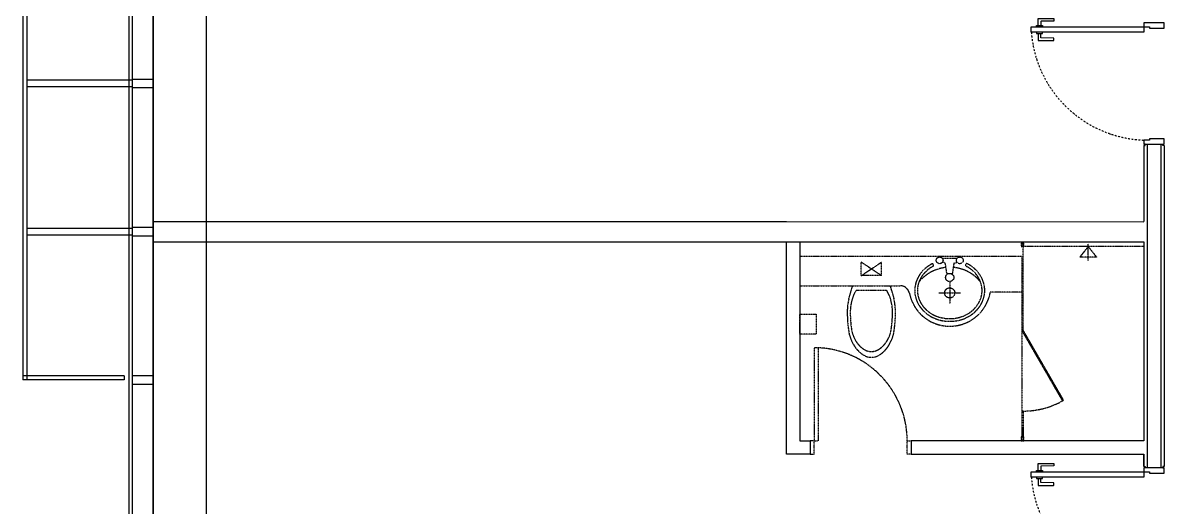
# Model space of a CAD drawing. Header units: metres. Extents: x 630750 to 860239, y 578133 to 726633.
# Drawn here: x 678144 to 686604, y 640767 to 644360 of the extents above; entities that cross this region are included whole.
import ezdxf

# ---------------------------------------------------------------- set-up
doc = ezdxf.new("R2010")
doc.units = ezdxf.units.M
for name, pattern in [('DASHDOT', [25.4, 12.7, -6.35, 0, -6.35]), ('HID1', [0.375, 0.25, -0.125]), ('HIDDEN', [2, 1, -1])]:
    doc.linetypes.add(name, pattern=pattern)
doc.layers.add('A-CEN-1', color=1, linetype='Continuous', plot=False)
for name, color, linetype in [('A-CON', 2, 'Continuous'), ('A-HAT-253', 253, 'Continuous'), ('A-WAL-DW', 7, 'Continuous'), ('A-WIN-GLASS', 4, 'Continuous'), ('INT', 117, 'Continuous'), ('KUK-DOOR', 4, 'Continuous'), ('KUK-DOOR-FRAME', 4, 'Continuous'), ('KUK-WALL-DRYWALL', 4, 'Continuous'), ('KUK-WALL-FIN 1', 30, 'Continuous'), ('외장그레이팅', 4, 'Continuous'), ('프레임', 5, 'Continuous')]:
    doc.layers.add(name, color=color, linetype=linetype)

# ---------------------------------------------------------------- blocks, each defined once
blk = doc.blocks.new('A$C78790056')
at = {"layer": 'A-WIN-GLASS'}
blk.add_lwpolyline([(115.5, 191.4), (58.1, 208.8), (12.8, 59.5), (70.2, 42.1)], close=True, dxfattribs=at)

msp = doc.modelspace()

# ---------------------------------------------------------------- linework, layer by layer
at = {"layer": 'A-CEN-1', "linetype": 'Continuous'}
msp.add_line((679504.4, 706258.8, 0), (679504.4, 627125.8, 0), dxfattribs=at)
at = {"layer": 'A-HAT-253'}
msp.add_line((679110.4, 626833.6, 0), (679110.4, 665252, 0), dxfattribs=at)
at = {"layer": 'A-WAL-DW'}
for p, q in [((679110.4, 642884.9), (686454.4, 642884.5)), ((679110.4, 642734.9), (683804.4, 642734.9)), ((683801.8, 642734.9), (686454.5, 642734.9)), ((683804.5, 641159.9), (683804.5, 642734.9)), ((683904.5, 642734.9), (683904.5, 641259.9)), ((686454.5, 642734.9), (686454.5, 642209.9)), ((683904.5, 641259.9), (683979.5, 641259.9)), ((683979.5, 641259.9), (683979.5, 641159.9)), ((683979.5, 641159.9), (683804.5, 641159.9)), ((684729.5, 641159.9), (686454.5, 641159.9)), ((686454.5, 641159.9), (686454.5, 641069.8))]:
    msp.add_line(p, q, dxfattribs=at)
at = {"layer": 'A-WAL-DW', "linetype": 'HIDDEN'}
msp.add_line((684729.5, 641259.9), (684729.5, 641159.9), dxfattribs=at)
at = {"layer": 'A-WAL-DW'}
for points in [[(679110.4, 642884.9), (683804.4, 642884.9)], [(679110.4, 642884.9), (686454.4, 642884.5)], [(679110.4, 642734.9), (683804.4, 642734.9)], [(679110.4, 642734.9), (683804.4, 642734.9)], [(683904.4, 642734.9), (683904.4, 641259.9), (683979.4, 641259.9), (683979.4, 641159.9), (683804.4, 641159.9), (683804.4, 642734.9)], [(683904.5, 642734.9), (683904.5, 641259.9), (683979.5, 641259.9), (683979.5, 641159.9), (683804.5, 641159.9), (683804.5, 642734.9)], [(683904.4, 642734.9), (686454.5, 642734.9), (686454.5, 641259.9)], [(686454.5, 641259.9), (684729.4, 641259.9), (684729.4, 641159.9), (686454.5, 641159.9)], [(686454.5, 641259.9), (684729.5, 641259.9), (684729.5, 641159.9), (686454.5, 641159.9)]]:
    msp.add_lwpolyline(points, dxfattribs=at)
at = {"layer": 'A-WIN-GLASS'}
for p, q in [((678930.4, 665494.7, 0), (678930.4, 626700.1, 0)), ((678954.4, 665462.3, 0), (678954.4, 626717.9, 0))]:
    msp.add_line(p, q, dxfattribs=at)
at = {"layer": 'A-WIN-GLASS', "color": 9}
msp.add_line((679110.4, 665252, 0), (679110.4, 626866.2, 0), dxfattribs=at)
at = {"layer": 'INT', "linetype": 'HID1', "ltscale": 3}
for p, q in [((686041.9, 642593.3), (686041.9, 642721.1)), ((686041.9, 642593.3), (686041.9, 642721.1)), ((686041.9, 642593.3), (686041.9, 642721.1)), ((683904.4, 642629.8), (685549.4, 642629.8)), ((683904.4, 642629.8), (685549.4, 642629.8)), ((683904.4, 642629.8), (685549.4, 642629.8)), ((686454.4, 642699.8), (685549.4, 642699.8)), ((686454.4, 642699.8), (685549.4, 642699.8)), ((686454.4, 642699.8), (685549.4, 642699.8)), ((684359.1, 642484.2), (684509.1, 642584.2)), ((684509.1, 642484.2), (684359.1, 642584.2)), ((684359.1, 642484.2), (684359.1, 642584.2)), ((684359.1, 642484.2), (684509.1, 642584.2)), ((684509.1, 642484.2), (684359.1, 642584.2)), ((684359.1, 642484.2), (684359.1, 642584.2)), ((684359.1, 642484.2), (684509.1, 642584.2)), ((684509.1, 642484.2), (684359.1, 642584.2)), ((684359.1, 642484.2), (684359.1, 642584.2)), ((684509.1, 642484.2), (684509.1, 642584.2)), ((684509.1, 642484.2), (684509.1, 642584.2)), ((684509.1, 642484.2), (684509.1, 642584.2)), ((684959.7, 642613.1), (685070.4, 642613.1)), ((684959.7, 642613.1), (685070.4, 642613.1)), ((684959.7, 642613.1), (685070.4, 642613.1)), ((684981.8, 642578.8), (684960.5, 642583.3)), ((684981.8, 642578.8), (684960.5, 642583.3)), ((684981.8, 642578.8), (684960.5, 642583.3)), ((684993.8, 642500), (684981.8, 642578.8)), ((684993.8, 642500), (684981.8, 642578.8)), ((684993.8, 642500), (684981.8, 642578.8)), ((685036.3, 642500), (685048.3, 642578.8)), ((685036.3, 642500), (685048.3, 642578.8)), ((685036.3, 642500), (685048.3, 642578.8)), ((685048.3, 642578.8), (685069.6, 642583.3)), ((685048.3, 642578.8), (685069.6, 642583.3)), ((685048.3, 642578.8), (685069.6, 642583.3)), ((684509.1, 642484.2), (684359.1, 642484.2)), ((684509.1, 642484.2), (684359.1, 642484.2)), ((684509.1, 642484.2), (684359.1, 642484.2)), ((684993.8, 642500), (685036.3, 642500)), ((684993.8, 642500), (685036.3, 642500)), ((684993.8, 642500), (685036.3, 642500)), ((684572.6, 642409.2), (684601.3, 642311.9)), ((684572.6, 642409.2), (684601.3, 642311.9)), ((684572.6, 642409.2), (684601.3, 642311.9)), ((685014.9, 642436.2), (685014.9, 642276.2)), ((685014.9, 642436.2), (685014.9, 642276.2)), ((685014.9, 642436.2), (685014.9, 642276.2)), ((684934.9, 642356.2), (685094.9, 642356.2)), ((684934.9, 642356.2), (685094.9, 642356.2)), ((684934.9, 642356.2), (685094.9, 642356.2)), ((685549.4, 642361.8), (685315.5, 642361.8)), ((685549.4, 642361.8), (685315.5, 642361.8)), ((685549.4, 642361.8), (685315.5, 642361.8)), ((685549.4, 642079.3), (685549.4, 641479.8)), ((685549.4, 642079.3), (685549.4, 641479.8)), ((685549.4, 642079.3), (685549.4, 641479.8)), ((685559.4, 642079.3), (685550.8, 642074.3)), ((685550.8, 642074.3), (685850.5, 641555.1)), ((685859.1, 641560.1), (685559.4, 642079.3)), ((684009.4, 641949.8), (684009.4, 641259.8)), ((684009.4, 641949.8), (684009.4, 641259.8)), ((684039.4, 641949.2), (684039.4, 641259.8)), ((684039.4, 641949.2), (684039.4, 641259.8)), ((685850.5, 641555.1), (685859.1, 641560.1)), ((685559.4, 641479.8), (685549.4, 641479.8)), ((685549.4, 641479.8), (685549.4, 641284.8)), ((685559.4, 641479.8), (685559.4, 641264.8)), ((685549.4, 641289.8), (685544.4, 641289.8)), ((685544.4, 641289.8), (685544.4, 641259.8)), ((685549.4, 641264.8), (685549.4, 641289.8)), ((685564.4, 641289.8), (685559.4, 641289.8)), ((685564.4, 641259.8), (685564.4, 641289.8)), ((683979.4, 641259.8), (683979.4, 641159.8)), ((684009.4, 641259.8), (683979.4, 641259.8)), ((684009.4, 641259.8), (684039.4, 641259.8)), ((684009.4, 641214.8), (684009.4, 641259.8)), ((684009.4, 641259.8), (684039.4, 641259.8)), ((684009.4, 641159.8), (684009.4, 641214.8)), ((684699.4, 641214.8), (684699.4, 641259.8)), ((684699.4, 641259.8), (684729.4, 641259.8)), ((684699.4, 641159.8), (684699.4, 641214.8)), ((684729.4, 641259.8), (684729.4, 641159.8)), ((685544.4, 641259.8), (685564.4, 641259.8)), ((685559.4, 641264.8), (685549.4, 641264.8)), ((683979.4, 641159.8), (684009.4, 641159.8)), ((684729.4, 641159.8), (684699.4, 641159.8)), ((684699.4, 641159.8), (684699.4, 641159.8))]:
    msp.add_line(p, q, dxfattribs=at)
for points in [[(685549.4, 642724.8), (685559.4, 642724.8), (685559.4, 642699.8), (685564.4, 642699.8), (685564.4, 642729.8), (685544.4, 642729.8), (685544.4, 642699.8), (685549.4, 642699.8), (685549.4, 642729.8)], [(685549.4, 642724.8), (685559.4, 642724.8), (685559.4, 642699.8), (685564.4, 642699.8), (685564.4, 642729.8), (685544.4, 642729.8), (685544.4, 642699.8), (685549.4, 642699.8), (685549.4, 642729.8)], [(685549.4, 642724.8), (685559.4, 642724.8), (685559.4, 642699.8), (685564.4, 642699.8), (685564.4, 642729.8), (685544.4, 642729.8), (685544.4, 642699.8), (685549.4, 642699.8), (685549.4, 642729.8)], [(685549.4, 642629.8), (685549.4, 642079.3), (685559.4, 642079.3), (685559.4, 642729.8)], [(685549.4, 642629.8), (685549.4, 642079.3), (685559.4, 642079.3), (685559.4, 642729.8)], [(685549.4, 642629.8), (685549.4, 642079.3), (685559.4, 642079.3), (685559.4, 642729.8)], [(684267, 642311.9), (684295.7, 642409.2)], [(684267, 642311.9), (684295.7, 642409.2)], [(684267, 642311.9), (684295.7, 642409.2)], [(684322.4, 642377.5), (684545.8, 642377.5)], [(684322.4, 642377.5), (684545.8, 642377.5)], [(684322.4, 642377.5), (684545.8, 642377.5)], [(685559.4, 641479.8), (685559.4, 641264.8), (685549.4, 641264.8), (685549.4, 641289.8), (685544.4, 641289.8), (685544.4, 641259.8), (685564.4, 641259.8), (685564.4, 641289.8), (685559.4, 641289.8)], [(685559.4, 641479.8), (685559.4, 641264.8), (685549.4, 641264.8), (685549.4, 641289.8), (685544.4, 641289.8), (685544.4, 641259.8), (685564.4, 641259.8), (685564.4, 641289.8), (685559.4, 641289.8)], [(685559.4, 641479.8), (685549.4, 641479.8), (685549.4, 641284.8)], [(685559.4, 641479.8), (685549.4, 641479.8), (685549.4, 641284.8)]]:
    msp.add_lwpolyline(points, dxfattribs=at)
for points in [[(686041.9, 642699.8), (686103.9, 642621), (685979.9, 642621)], [(686041.9, 642699.8), (686103.9, 642621), (685979.9, 642621)], [(686041.9, 642699.8), (686103.9, 642621), (685979.9, 642621)], [(683904.4, 642049.8), (683904.4, 642199.8), (684024.4, 642199.8), (684024.4, 642049.8)], [(683904.4, 642049.8), (683904.4, 642199.8), (684024.4, 642199.8), (684024.4, 642049.8)], [(683904.4, 642049.8), (683904.4, 642199.8), (684024.4, 642199.8), (684024.4, 642049.8)], [(685559.4, 642079.3), (685550.8, 642074.3), (685850.5, 641555.1), (685859.1, 641560.1)], [(685559.4, 642079.3), (685550.8, 642074.3), (685850.5, 641555.1), (685859.1, 641560.1)], [(683979.4, 641259.8), (683979.4, 641159.8), (684009.4, 641159.8), (684009.4, 641159.8), (684009.4, 641159.8), (684009.4, 641214.8), (684009.4, 641214.8), (684009.4, 641259.8)], [(683979.4, 641259.8), (683979.4, 641159.8), (684009.4, 641159.8), (684009.4, 641159.8), (684009.4, 641159.8), (684009.4, 641214.8), (684009.4, 641214.8), (684009.4, 641259.8)], [(684729.4, 641259.8), (684729.4, 641159.8), (684699.4, 641159.8), (684699.4, 641159.8), (684699.4, 641159.8), (684699.4, 641214.8), (684699.4, 641214.8), (684699.4, 641259.8)], [(684729.4, 641259.8), (684729.4, 641159.8), (684699.4, 641159.8), (684699.4, 641159.8), (684699.4, 641159.8), (684699.4, 641214.8), (684699.4, 641214.8), (684699.4, 641259.8)]]:
    msp.add_lwpolyline(points, close=True, dxfattribs=at)
for points in [[(684774.7, 642288.2, -0.223222), (684774.7, 642460.4)], [(684774.7, 642288.2, -0.223222), (684774.7, 642460.4)], [(684774.7, 642288.2, -0.223222), (684774.7, 642460.4)], [(683904.4, 642409.2), (684647.6, 642409.2, -0.356394), (684716.2, 642353.2)], [(683904.4, 642409.2), (684647.6, 642409.2, -0.356394), (684716.2, 642353.2)], [(683904.4, 642409.2), (684647.6, 642409.2, -0.356394), (684716.2, 642353.2)]]:
    msp.add_lwpolyline(points, format="xyb", dxfattribs=at)
for centre, radius in [((684940.1, 642597.7), 25), ((684940.1, 642597.7), 25), ((684940.1, 642597.7), 25), ((685090.1, 642597.7), 25), ((685090.1, 642597.7), 25), ((685090.1, 642597.7), 25), ((685014.9, 642470.6), 30.2), ((685014.9, 642470.6), 30.2), ((685014.9, 642470.6), 30.2), ((685014.9, 642356.2), 37.5), ((685014.9, 642356.2), 37.5), ((685014.9, 642356.2), 37.5)]:
    msp.add_circle(centre, radius, dxfattribs=at)
for centre, radius, start, end in [((685015.5, 642251.4), 294.7, 95.56077, 140.9976), ((685015.5, 642251.4), 294.7, 95.56077, 140.9976), ((685015.5, 642251.4), 294.7, 95.56077, 140.9976), ((685003.5, 642341.1), 260, 118.72317, 131.39861), ((685003.5, 642341.1), 260, 118.72317, 131.39861), ((685003.5, 642341.1), 260, 118.72317, 131.39861), ((685003.5, 642341.1), 240, 118.19586, 131.39861), ((685003.5, 642341.1), 240, 118.19586, 131.39861), ((685003.5, 642341.1), 240, 118.19586, 131.39861), ((684885.2, 642561.5), 10.1, 290.13259, 131.3033), ((684885.2, 642561.5), 10.1, 290.13259, 131.3033), ((684885.2, 642561.5), 10.1, 290.13259, 131.3033), ((685015.5, 642251.4), 294.7, 39.53962, 84.62274), ((685015.5, 642251.4), 294.7, 39.53962, 84.62274), ((685015.5, 642251.4), 294.7, 39.53962, 84.62274), ((685141.3, 642562.9), 10.4, 69.19645, 262.93008), ((685141.3, 642562.9), 10.4, 69.19645, 262.93008), ((685141.3, 642562.9), 10.4, 69.19645, 262.93008), ((685026.7, 642341.1), 240, 48.60134, 61.80409), ((685026.7, 642341.1), 240, 48.60134, 61.80409), ((685026.7, 642341.1), 240, 48.60134, 61.80409), ((685026.7, 642341.1), 260, 48.60134, 62.92138), ((685026.7, 642341.1), 260, 48.60134, 62.92138), ((685026.7, 642341.1), 260, 48.60134, 62.92138), ((684985.6, 642361.3), 233, 131.39861, 154.83323), ((684985.6, 642361.3), 233, 131.39861, 154.83323), ((684985.6, 642361.3), 233, 131.39861, 154.83323), ((684985.6, 642361.3), 213, 131.39861, 154.83323), ((684985.6, 642361.3), 213, 131.39861, 154.83323), ((684985.6, 642361.3), 213, 131.39861, 154.83323), ((685044.5, 642361.3), 213, 25.16671, 48.60134), ((685044.5, 642361.3), 213, 25.16671, 48.60134), ((685044.5, 642361.3), 213, 25.16671, 48.60134), ((685044.5, 642361.3), 233, 25.16671, 48.60134), ((685044.5, 642361.3), 233, 25.16671, 48.60134), ((685044.5, 642361.3), 233, 25.16671, 48.60134), ((685072.2, 642374.3), 202.5, 334.83323, 25.16671), ((685072.2, 642374.3), 202.5, 334.83323, 25.16671), ((685072.2, 642374.3), 202.5, 334.83323, 25.16671), ((684539, 642238), 257.6, 147.21786, 164.74303), ((684539, 642238), 257.6, 147.21786, 164.74303), ((684539, 642238), 257.6, 147.21786, 164.74303), ((684329.3, 642238), 257.6, 15.25692, 32.78209), ((684329.3, 642238), 257.6, 15.25692, 32.78209), ((684329.3, 642238), 257.6, 15.25692, 32.78209), ((684958, 642374.3), 182.5, 154.83323, 205.16671), ((684958, 642374.3), 182.5, 154.83323, 205.16671), ((684958, 642374.3), 182.5, 154.83323, 205.16671), ((685072.2, 642374.3), 182.5, 334.83323, 25.16671), ((685072.2, 642374.3), 182.5, 334.83323, 25.16671), ((685072.2, 642374.3), 182.5, 334.83323, 25.16671), ((684694.4, 642211.6), 439.1, 166.79522, 179.99997), ((684694.4, 642211.6), 439.1, 166.79522, 179.99997), ((684694.4, 642211.6), 439.1, 166.79522, 179.99997), ((684639.7, 642210.6), 362, 164.74303, 179.99997), ((684639.7, 642210.6), 362, 164.74303, 179.99997), ((684639.7, 642210.6), 362, 164.74303, 179.99997), ((684228.6, 642210.6), 362, 359.99997, 15.25692), ((684228.6, 642210.6), 362, 359.99997, 15.25692), ((684228.6, 642210.6), 362, 359.99997, 15.25692), ((684173.8, 642211.6), 439.1, 359.99997, 13.20473), ((684173.8, 642211.6), 439.1, 359.99997, 13.20473), ((684173.8, 642211.6), 439.1, 359.99997, 13.20473), ((685015.1, 642414.2), 305, 191.53693, 350.02778), ((685015.1, 642414.2), 305, 191.53693, 350.02778), ((685015.1, 642414.2), 305, 191.53693, 350.02778), ((684985.6, 642387.3), 213, 205.16671, 228.60134), ((684985.6, 642387.3), 213, 205.16671, 228.60134), ((684985.6, 642387.3), 213, 205.16671, 228.60134), ((685044.5, 642387.3), 213, 311.39861, 334.83323), ((685044.5, 642387.3), 213, 311.39861, 334.83323), ((685044.5, 642387.3), 213, 311.39861, 334.83323), ((685159.4, 642211.4), 904, 179.98864, 190.37174), ((685159.4, 642211.4), 904, 179.98864, 190.37174), ((685159.4, 642211.4), 904, 179.98864, 190.37174), ((685108.9, 642210.4), 831.2, 179.98735, 190.05129), ((685108.9, 642210.4), 831.2, 179.98735, 190.05129), ((685108.9, 642210.4), 831.2, 179.98735, 190.05129), ((683759.4, 642210.4), 831.2, 349.94866, 0.0126), ((683759.4, 642210.4), 831.2, 349.94866, 0.0126), ((683759.4, 642210.4), 831.2, 349.94866, 0.0126), ((683708.9, 642211.4), 904, 349.62821, 0.01131), ((683708.9, 642211.4), 904, 349.62821, 0.01131), ((683708.9, 642211.4), 904, 349.62821, 0.01131), ((684985.6, 642387.3), 233, 205.16671, 228.60134), ((684985.6, 642387.3), 233, 205.16671, 228.60134), ((684985.6, 642387.3), 233, 205.16671, 228.60134), ((685003.5, 642407.5), 260, 228.60134, 249.93976), ((685003.5, 642407.5), 260, 228.60134, 249.93976), ((685003.5, 642407.5), 260, 228.60134, 249.93976), ((685003.5, 642407.5), 240, 228.60134, 249.93976), ((685003.5, 642407.5), 240, 228.60134, 249.93976), ((685003.5, 642407.5), 240, 228.60134, 249.93976), ((685026.7, 642407.5), 240, 290.0602, 311.39861), ((685026.7, 642407.5), 240, 290.0602, 311.39861), ((685026.7, 642407.5), 240, 290.0602, 311.39861), ((685026.7, 642407.5), 260, 290.0602, 311.39861), ((685026.7, 642407.5), 260, 290.0602, 311.39861), ((685026.7, 642407.5), 260, 290.0602, 311.39861), ((685044.5, 642387.3), 233, 311.39861, 334.83323), ((685044.5, 642387.3), 233, 311.39861, 334.83323), ((685044.5, 642387.3), 233, 311.39861, 334.83323), ((685015.1, 642439.3), 293.8, 249.93976, 290.0602), ((685015.1, 642439.3), 293.8, 249.93976, 290.0602), ((685015.1, 642439.3), 293.8, 249.93976, 290.0602), ((685015.1, 642439.3), 273.8, 249.93976, 290.0602), ((685015.1, 642439.3), 273.8, 249.93976, 290.0602), ((685015.1, 642439.3), 273.8, 249.93976, 290.0602), ((684567.7, 642127.9), 307.9, 194.90373, 212.72244), ((684567.7, 642127.9), 307.9, 194.90373, 212.72244), ((684567.7, 642127.9), 307.9, 194.90373, 212.72244), ((684539, 642133.1), 257.6, 195.25692, 213.36506), ((684539, 642133.1), 257.6, 195.25692, 213.36506), ((684539, 642133.1), 257.6, 195.25692, 213.36506), ((684329.3, 642133.1), 257.6, 326.63489, 344.74303), ((684329.3, 642133.1), 257.6, 326.63489, 344.74303), ((684329.3, 642133.1), 257.6, 326.63489, 344.74303), ((684300.6, 642127.9), 307.9, 327.27751, 345.09621), ((684300.6, 642127.9), 307.9, 327.27751, 345.09621), ((684300.6, 642127.9), 307.9, 327.27751, 345.09621), ((684487.6, 642076.4), 212.8, 212.72244, 237.19221), ((684487.6, 642076.4), 212.8, 212.72244, 237.19221), ((684487.6, 642076.4), 212.8, 212.72244, 237.19221), ((684475.3, 642091.2), 181.4, 213.36506, 237.8292), ((684475.3, 642091.2), 181.4, 213.36506, 237.8292), ((684475.3, 642091.2), 181.4, 213.36506, 237.8292), ((684392.9, 642091.2), 181.4, 302.17075, 326.63489), ((684392.9, 642091.2), 181.4, 302.17075, 326.63489), ((684392.9, 642091.2), 181.4, 302.17075, 326.63489), ((684380.6, 642076.4), 212.8, 302.80774, 327.27751), ((684380.6, 642076.4), 212.8, 302.80774, 327.27751), ((684380.6, 642076.4), 212.8, 302.80774, 327.27751), ((684009.4, 641259.8), 690, 0.00004, 90), ((684009.4, 641259.8), 690, 0.00004, 90), ((684437.3, 641998.3), 119.8, 237.19221, 268.49987), ((684437.3, 641998.3), 119.8, 237.19221, 268.49987), ((684437.3, 641998.3), 119.8, 237.19221, 268.49987), ((684435.2, 642027.4), 106, 237.8292, 269.41057), ((684435.2, 642027.4), 106, 237.8292, 269.41057), ((684435.2, 642027.4), 106, 237.8292, 269.41057), ((684433, 642027.4), 106, 270.58938, 302.17075), ((684433, 642027.4), 106, 270.58938, 302.17075), ((684433, 642027.4), 106, 270.58938, 302.17075), ((684431, 641998.3), 119.8, 271.50008, 302.80774), ((684431, 641998.3), 119.8, 271.50008, 302.80774), ((684431, 641998.3), 119.8, 271.50008, 302.80774), ((685559.4, 642079.3), 599.4, 269.99997, 299.99997), ((685559.4, 642079.3), 599.4, 269.99997, 299.99997), ((685559.4, 642079.3), 599.4, 269.99997, 299.99997)]:
    msp.add_arc(centre, radius, start, end, dxfattribs=at)
at = {"layer": 'KUK-DOOR'}
for points in [[(685619.5, 644329.8), (686454.5, 644329.8), (686454.5, 644289.8), (685619.5, 644289.8)], [(685619.5, 641029.8), (686454.5, 641029.8), (686454.5, 640989.8), (685619.5, 640989.8)]]:
    msp.add_lwpolyline(points, close=True, dxfattribs=at)
at = {"layer": 'KUK-DOOR', "color": 251, "elevation": -9848.1}
for points in [[(685657, 644329.8), (685657, 644339.8), (685669.5, 644339.8), (685669.5, 644387.8, -0.466045), (685673, 644390.8), (685785, 644390.8, -0.414214), (685787, 644388.8), (685787, 644374.8, -0.414214), (685785, 644372.8), (685692.5, 644370.8, 0.42701), (685689.5, 644367.6), (685689.5, 644339.8), (685702, 644339.8), (685702, 644329.8), (685657, 644329.8), (685657, 644339.8), (685689.5, 644339.8)], [(685657, 644289.8), (685657, 644279.8), (685669.5, 644279.8), (685669.5, 644231.8, 0.466045), (685673, 644228.8), (685785, 644228.8, 0.414214), (685787, 644230.8), (685787, 644244.9, 0.414214), (685785, 644246.9), (685692.5, 644248.8, -0.42701), (685689.5, 644252.1), (685689.5, 644279.8), (685702, 644279.8), (685702, 644289.8), (685657, 644289.8), (685657, 644279.8), (685689.5, 644279.8)], [(685657, 641029.8), (685657, 641039.8), (685669.5, 641039.8), (685669.5, 641087.8, -0.466045), (685673, 641090.8), (685785, 641090.8, -0.414214), (685787, 641088.8), (685787, 641074.8, -0.414214), (685785, 641072.8), (685692.5, 641070.8, 0.42701), (685689.5, 641067.5), (685689.5, 641039.8), (685702, 641039.8), (685702, 641029.8), (685657, 641029.8), (685657, 641039.8), (685689.5, 641039.8)], [(685657, 640989.8), (685657, 640979.8), (685669.5, 640979.8), (685669.5, 640931.8, 0.466045), (685673, 640928.8), (685785, 640928.8, 0.414214), (685787, 640930.8), (685787, 640944.9, 0.414214), (685785, 640946.9), (685692.5, 640948.8, -0.42701), (685689.5, 640952.1), (685689.5, 640979.8), (685702, 640979.8), (685702, 640989.8), (685657, 640989.8), (685657, 640979.8), (685689.5, 640979.8)]]:
    msp.add_lwpolyline(points, format="xyb", dxfattribs=at)
at = {"layer": 'KUK-DOOR', "color": 1, "linetype": 'DASHDOT'}
for centre in [(686486.3, 644358.9), (686486.3, 641058.8)]:
    msp.add_arc(centre, 869.6, 184.55217, 267.90051, dxfattribs=at)
at = {"layer": 'KUK-DOOR-FRAME'}
for points in [[(686454.5, 644329.8), (686496.5, 644329.8), (686496.5, 644319.8), (686604.5, 644319.8), (686604.5, 644359.8), (686454.5, 644359.8), (686454.5, 644329.8)], [(686454.5, 643459.8), (686604.5, 643459.8), (686604.5, 643499.8), (686496.5, 643499.8), (686496.5, 643489.8), (686454.5, 643489.8), (686454.5, 643459.8)], [(686454.5, 641029.8), (686496.5, 641029.8), (686496.5, 641019.8), (686604.5, 641019.8), (686604.5, 641059.8), (686454.5, 641059.8), (686454.5, 641029.8)]]:
    msp.add_lwpolyline(points, dxfattribs=at)
at = {"layer": 'KUK-WALL-DRYWALL'}
for points in [[(686479.5, 643459.8), (686479.5, 641059.9)], [(686579.5, 643459.8), (686579.5, 641059.9)]]:
    msp.add_lwpolyline(points, dxfattribs=at)
at = {"layer": 'KUK-WALL-FIN 1'}
for p, q in [((686454.5, 643449.8), (686454.4, 642884.9)), ((686454.5, 641069.8), (686454.4, 641159.9))]:
    msp.add_line(p, q, dxfattribs=at)
for points in [[(686454.5, 643449.8), (686464.5, 643449.8), (686464.5, 643459.8), (686454.5, 643459.8)], [(686604.5, 643449.8), (686594.5, 643449.8), (686594.5, 643459.8), (686604.5, 643459.8)], [(686604.5, 643449.8), (686604.5, 641069.8)], [(686454.5, 641069.8), (686464.5, 641069.8), (686464.5, 641059.8), (686454.5, 641059.8)], [(686604.5, 641069.8), (686594.5, 641069.8), (686594.5, 641059.8), (686604.5, 641059.8)]]:
    msp.add_lwpolyline(points, dxfattribs=at)
at = {"layer": '외장그레이팅'}
for p, q in [((678144.4, 663710.2, 0), (678144.4, 641710.5, 0)), ((678174.4, 663710.2, 0), (678174.4, 641710.5, 0)), ((678894.4, 641740.5, 0), (678144.4, 641740.5, 0)), ((678894.4, 641710.5, 0), (678144.4, 641710.5, 0)), ((678894.4, 641740.5, 0), (678894.4, 641710.5, 0))]:
    msp.add_line(p, q, dxfattribs=at)
at = {"layer": '프레임'}
for p, q in [((678954.4, 643935.2, 0), (678174.4, 643935.2, 0)), ((678954.4, 643885.2, 0), (678174.4, 643885.2, 0)), ((678954.4, 642835.2, 0), (678174.4, 642835.2, 0)), ((678954.4, 642785.2, 0), (678174.4, 642785.2, 0))]:
    msp.add_line(p, q, dxfattribs=at)

# ---------------------------------------------------------------- block references
at = {"layer": 'A-CON', "rotation": 106.8799999978578}
for p in [(679171.1, 643885.3, 0), (679171.1, 642785.3, 0), (679171.1, 641685.3, 0)]:
    msp.add_blockref('A$C78790056', p, dxfattribs=at)

doc.saveas('drawing.dxf')
